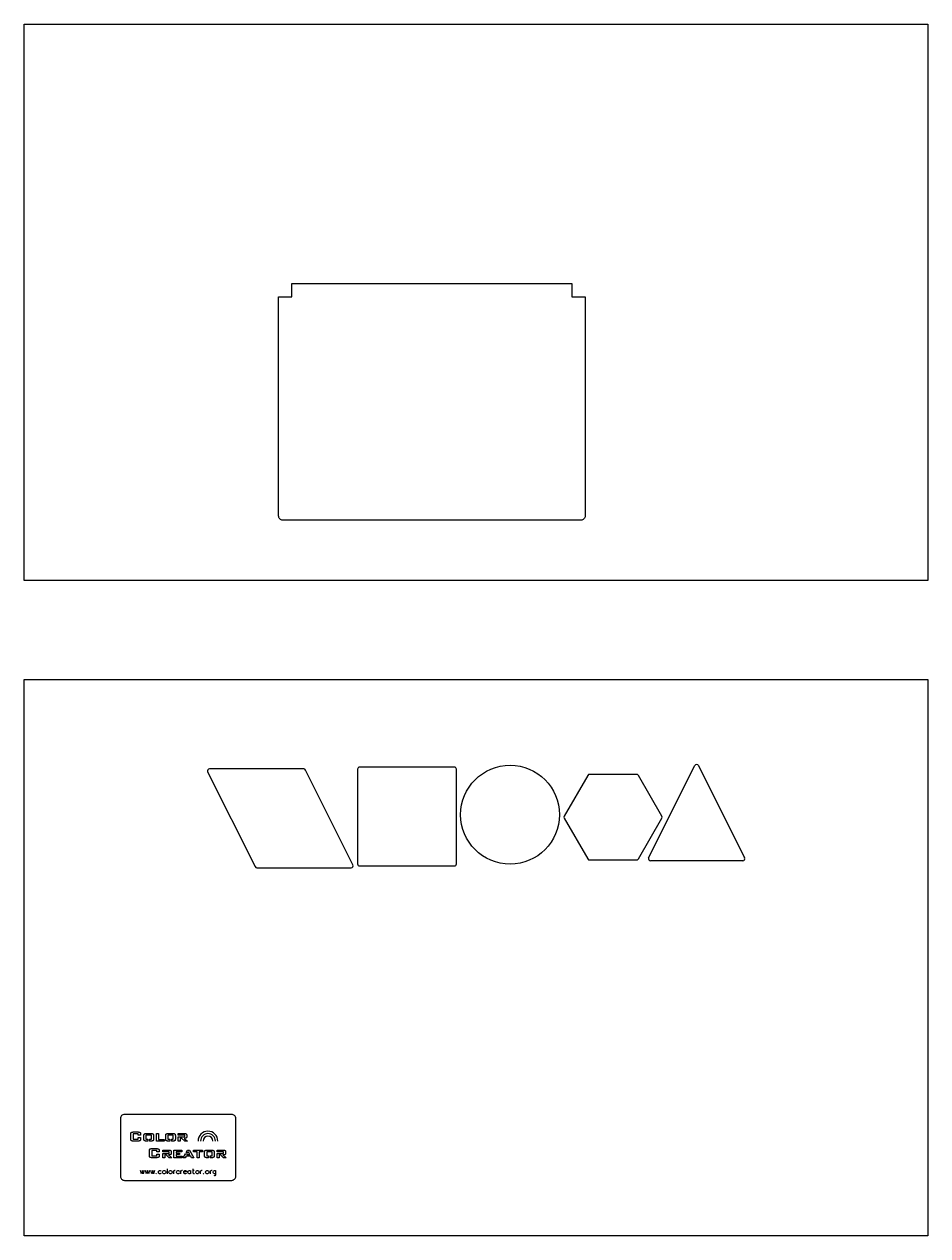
# Model space of a CAD drawing. Header units: inches. Extents: x 17812.8 to 17878, y 16362.7 to 16399.4.
# Drawn here: x 17850.56 to 17877.97, y 16362.68 to 16399.45 of the extents above; entities that cross this region are included whole.
import ezdxf

# ---------------------------------------------------------------- set-up
doc = ezdxf.new("R2010")
doc.units = ezdxf.units.IN
doc.header["$MEASUREMENT"] = 0
doc.layers.add('DEFAULT_LAYER', color=1, linetype='Continuous')

msp = doc.modelspace()

# ---------------------------------------------------------------- linework, layer by layer
at = {"color": 1}
for p, q in [((17869.502, 16374.155), (17870.901, 16376.953)), ((17871.013, 16376.953), (17872.412, 16374.155)), ((17872.356, 16374.064), (17869.558, 16374.064)), ((17854.309, 16365.61), (17854.309, 16365.558)), ((17854.359, 16365.61), (17854.359, 16365.558)), ((17854.971, 16365.61), (17854.971, 16365.558)), ((17855.021, 16365.61), (17855.021, 16365.558)), ((17855.45, 16365.17), (17855.507, 16365.17)), ((17855.529, 16365.211), (17855.474, 16365.211)), ((17856.149, 16365.105), (17856.149, 16365.053)), ((17856.199, 16365.105), (17856.199, 16365.053))]:
    msp.add_line(p, q, dxfattribs=at)
at = {"color": 6}
for points in [[(17850.557, 16399.446), (17877.97, 16399.446), (17877.97, 16382.565), (17850.557, 16382.565)], [(17850.557, 16379.565), (17877.97, 16379.565), (17877.97, 16362.684), (17850.557, 16362.684)]]:
    msp.add_lwpolyline(points, close=True, dxfattribs=at)
at = {"color": 4}
for points in [[(17858.275, 16391.175), (17858.675, 16391.175), (17858.675, 16391.575)], [(17858.675, 16391.575), (17867.175, 16391.575)], [(17867.175, 16391.575), (17867.175, 16391.175), (17867.575, 16391.175)]]:
    msp.add_lwpolyline(points, dxfattribs=at)
msp.add_lwpolyline([(17867.575, 16391.175), (17867.575, 16384.525, -0.414214), (17867.45, 16384.4), (17858.4, 16384.4, -0.414214), (17858.275, 16384.525), (17858.275, 16391.175)], format="xyb", dxfattribs=at)
at = {"color": 1}
for points in [[(17857.615, 16373.85), (17860.475, 16373.85, 0.557537), (17860.531, 16373.941), (17859.094, 16376.816, 0.284079), (17859.038, 16376.85), (17856.178, 16376.85, 0.557537), (17856.122, 16376.76), (17857.559, 16373.885, 0.284079)], [(17860.731, 16373.905), (17863.606, 16373.905, 0.414214), (17863.669, 16373.967), (17863.669, 16376.842, 0.414214), (17863.606, 16376.905), (17860.731, 16376.905, 0.414214), (17860.669, 16376.842), (17860.669, 16373.967, 0.414214)], [(17869.904, 16375.418), (17869.19, 16376.654, 0.267949), (17869.136, 16376.685), (17867.708, 16376.685, 0.267949), (17867.654, 16376.654), (17866.94, 16375.418, 0.267949), (17866.94, 16375.355), (17867.654, 16374.119, 0.267949), (17867.708, 16374.087), (17869.136, 16374.087, 0.267949), (17869.19, 16374.119), (17869.904, 16375.355, 0.267949)], [(17853.601, 16364.365), (17856.851, 16364.365, 0.414214), (17856.976, 16364.49), (17856.976, 16366.24, 0.414214), (17856.851, 16366.365), (17853.601, 16366.365, 0.414214), (17853.476, 16366.24), (17853.476, 16364.49, 0.414214)]]:
    msp.add_lwpolyline(points, format="xyb", close=True, dxfattribs=at)
at = {"color": 3, "flags": 128}
for points in [[(17854.198, 16364.662), (17854.168, 16364.562), (17854.141, 16364.662), (17854.111, 16364.562), (17854.084, 16364.662)], [(17854.355, 16364.662), (17854.325, 16364.562), (17854.298, 16364.662), (17854.268, 16364.562), (17854.241, 16364.662)], [(17854.513, 16364.662), (17854.483, 16364.562), (17854.456, 16364.662), (17854.426, 16364.562), (17854.399, 16364.662)], [(17854.57, 16364.568), (17854.563, 16364.562), (17854.556, 16364.568), (17854.563, 16364.575)], [(17854.71, 16364.582), (17854.697, 16364.568), (17854.684, 16364.562), (17854.664, 16364.562), (17854.647, 16364.568), (17854.633, 16364.582), (17854.627, 16364.605), (17854.627, 16364.619), (17854.633, 16364.639), (17854.647, 16364.655), (17854.664, 16364.662), (17854.684, 16364.662), (17854.697, 16364.655), (17854.71, 16364.639)], [(17854.891, 16364.712), (17854.891, 16364.562)], [(17855.139, 16364.662), (17855.119, 16364.662), (17855.106, 16364.655), (17855.089, 16364.639), (17855.082, 16364.619)], [(17855.082, 16364.662), (17855.082, 16364.562)], [(17855.263, 16364.582), (17855.246, 16364.568), (17855.233, 16364.562), (17855.213, 16364.562), (17855.196, 16364.568), (17855.183, 16364.582), (17855.176, 16364.605), (17855.176, 16364.619), (17855.183, 16364.639), (17855.196, 16364.655), (17855.213, 16364.662), (17855.233, 16364.662), (17855.246, 16364.655), (17855.263, 16364.639)], [(17855.36, 16364.662), (17855.34, 16364.662), (17855.327, 16364.655), (17855.313, 16364.639), (17855.303, 16364.619)], [(17855.303, 16364.662), (17855.303, 16364.562)], [(17855.484, 16364.582), (17855.467, 16364.568), (17855.454, 16364.562), (17855.434, 16364.562), (17855.421, 16364.568), (17855.404, 16364.582), (17855.397, 16364.605), (17855.397, 16364.619), (17855.404, 16364.639), (17855.421, 16364.655), (17855.434, 16364.662), (17855.454, 16364.662), (17855.467, 16364.655), (17855.477, 16364.649), (17855.484, 16364.632), (17855.484, 16364.619), (17855.397, 16364.619)], [(17855.611, 16364.582), (17855.598, 16364.568), (17855.585, 16364.562), (17855.561, 16364.562), (17855.548, 16364.568), (17855.534, 16364.582), (17855.524, 16364.605), (17855.524, 16364.619), (17855.534, 16364.639), (17855.548, 16364.655), (17855.561, 16364.662), (17855.585, 16364.662), (17855.598, 16364.655), (17855.611, 16364.639)], [(17855.611, 16364.562), (17855.611, 16364.662)], [(17855.712, 16364.662), (17855.662, 16364.662)], [(17855.719, 16364.562), (17855.705, 16364.562), (17855.692, 16364.568), (17855.682, 16364.588), (17855.682, 16364.712)], [(17855.953, 16364.662), (17855.933, 16364.662), (17855.92, 16364.655), (17855.903, 16364.639), (17855.896, 16364.619)], [(17855.896, 16364.662), (17855.896, 16364.562)], [(17856.003, 16364.568), (17855.997, 16364.562), (17855.99, 16364.568), (17855.997, 16364.575)], [(17856.255, 16364.662), (17856.234, 16364.662), (17856.218, 16364.655), (17856.204, 16364.639), (17856.198, 16364.619)], [(17856.198, 16364.662), (17856.198, 16364.562)], [(17856.375, 16364.582), (17856.362, 16364.568), (17856.348, 16364.562), (17856.325, 16364.562), (17856.311, 16364.568), (17856.298, 16364.582), (17856.291, 16364.605), (17856.291, 16364.619), (17856.298, 16364.639), (17856.311, 16364.655), (17856.325, 16364.662), (17856.348, 16364.662), (17856.362, 16364.655), (17856.375, 16364.639)], [(17856.311, 16364.518), (17856.325, 16364.511), (17856.348, 16364.511), (17856.362, 16364.518), (17856.368, 16364.525), (17856.375, 16364.548), (17856.375, 16364.662)]]:
    msp.add_lwpolyline(points, dxfattribs=at)
for points in [[(17854.761, 16364.639), (17854.777, 16364.655), (17854.791, 16364.662), (17854.811, 16364.662), (17854.828, 16364.655), (17854.841, 16364.639), (17854.848, 16364.619), (17854.848, 16364.605), (17854.841, 16364.582), (17854.828, 16364.568), (17854.811, 16364.562), (17854.791, 16364.562), (17854.777, 16364.568), (17854.761, 16364.582), (17854.754, 16364.605), (17854.754, 16364.619)], [(17854.955, 16364.639), (17854.968, 16364.655), (17854.982, 16364.662), (17855.005, 16364.662), (17855.019, 16364.655), (17855.032, 16364.639), (17855.042, 16364.619), (17855.042, 16364.605), (17855.032, 16364.582), (17855.019, 16364.568), (17855.005, 16364.562), (17854.982, 16364.562), (17854.968, 16364.568), (17854.955, 16364.582), (17854.948, 16364.605), (17854.948, 16364.619)], [(17855.769, 16364.639), (17855.782, 16364.655), (17855.799, 16364.662), (17855.819, 16364.662), (17855.832, 16364.655), (17855.846, 16364.639), (17855.856, 16364.619), (17855.856, 16364.605), (17855.846, 16364.582), (17855.832, 16364.568), (17855.819, 16364.562), (17855.799, 16364.562), (17855.782, 16364.568), (17855.769, 16364.582), (17855.762, 16364.605), (17855.762, 16364.619)], [(17856.07, 16364.639), (17856.084, 16364.655), (17856.097, 16364.662), (17856.117, 16364.662), (17856.134, 16364.655), (17856.147, 16364.639), (17856.154, 16364.619), (17856.154, 16364.605), (17856.147, 16364.582), (17856.134, 16364.568), (17856.117, 16364.562), (17856.097, 16364.562), (17856.084, 16364.568), (17856.07, 16364.582), (17856.06, 16364.605), (17856.06, 16364.619)]]:
    msp.add_lwpolyline(points, close=True, dxfattribs=at)
at = {"color": 1}
msp.add_circle((17865.297, 16375.461), 1.5, dxfattribs=at)
for centre, radius, start, end in [((17870.957, 16376.925), 0.0625, 26.5651, 153.4349), ((17869.558, 16374.127), 0.0625, 153.4349, 270), ((17872.356, 16374.127), 0.0625, 270, 26.5651), ((17856.131, 16365.558), 0.3, 0, 180), ((17856.131, 16365.558), 0.225, 0, 180), ((17856.131, 16365.558), 0.15, 0, 180)]:
    msp.add_arc(centre, radius, start, end, dxfattribs=at)
at = {"layer": 'DEFAULT_LAYER', "color": 1}
for points in [[(17854.016, 16365.775), (17853.86, 16365.775), (17853.86, 16365.618), (17854.016, 16365.618), (17854.016, 16365.662), (17854.088, 16365.662), (17854.088, 16365.626), (17854.088, 16365.621), (17854.087, 16365.616), (17854.087, 16365.612), (17854.087, 16365.608), (17854.086, 16365.604), (17854.086, 16365.6), (17854.085, 16365.596), (17854.084, 16365.593), (17854.083, 16365.59), (17854.082, 16365.587), (17854.081, 16365.584), (17854.079, 16365.581), (17854.078, 16365.579), (17854.076, 16365.576), (17854.074, 16365.574), (17854.073, 16365.572), (17854.071, 16365.571), (17854.068, 16365.569), (17854.066, 16365.568), (17854.063, 16365.566), (17854.061, 16365.565), (17854.058, 16365.564), (17854.054, 16365.563), (17854.051, 16365.562), (17854.047, 16365.561), (17854.044, 16365.56), (17854.04, 16365.559), (17854.035, 16365.559), (17854.031, 16365.558), (17854.026, 16365.558), (17854.022, 16365.558), (17854.017, 16365.558), (17853.859, 16365.558), (17853.854, 16365.558), (17853.849, 16365.558), (17853.845, 16365.558), (17853.84, 16365.559), (17853.836, 16365.559), (17853.832, 16365.56), (17853.828, 16365.561), (17853.825, 16365.562), (17853.821, 16365.563), (17853.818, 16365.564), (17853.815, 16365.565), (17853.812, 16365.566), (17853.81, 16365.568), (17853.807, 16365.569), (17853.805, 16365.571), (17853.803, 16365.572), (17853.801, 16365.574), (17853.8, 16365.576), (17853.798, 16365.579), (17853.797, 16365.581), (17853.795, 16365.584), (17853.794, 16365.587), (17853.793, 16365.59), (17853.792, 16365.593), (17853.791, 16365.596), (17853.79, 16365.6), (17853.79, 16365.604), (17853.789, 16365.608), (17853.789, 16365.612), (17853.788, 16365.616), (17853.788, 16365.621), (17853.788, 16365.626), (17853.788, 16365.765), (17853.788, 16365.77), (17853.788, 16365.774), (17853.789, 16365.778), (17853.789, 16365.783), (17853.79, 16365.786), (17853.79, 16365.79), (17853.791, 16365.794), (17853.792, 16365.797), (17853.793, 16365.8), (17853.794, 16365.803), (17853.795, 16365.806), (17853.797, 16365.809), (17853.798, 16365.811), (17853.8, 16365.814), (17853.801, 16365.816), (17853.803, 16365.818), (17853.805, 16365.82), (17853.807, 16365.821), (17853.81, 16365.823), (17853.812, 16365.824), (17853.815, 16365.826), (17853.818, 16365.827), (17853.821, 16365.828), (17853.825, 16365.829), (17853.828, 16365.83), (17853.832, 16365.83), (17853.836, 16365.831), (17853.84, 16365.832), (17853.845, 16365.832), (17853.849, 16365.832), (17853.854, 16365.833), (17853.859, 16365.833), (17854.017, 16365.833), (17854.022, 16365.833), (17854.027, 16365.832), (17854.031, 16365.832), (17854.035, 16365.832), (17854.04, 16365.831), (17854.044, 16365.831), (17854.047, 16365.83), (17854.051, 16365.829), (17854.054, 16365.828), (17854.057, 16365.827), (17854.06, 16365.826), (17854.063, 16365.824), (17854.066, 16365.823), (17854.068, 16365.821), (17854.07, 16365.82), (17854.072, 16365.818), (17854.074, 16365.816), (17854.076, 16365.814), (17854.078, 16365.811), (17854.079, 16365.809), (17854.08, 16365.806), (17854.082, 16365.803), (17854.083, 16365.8), (17854.084, 16365.797), (17854.085, 16365.794), (17854.085, 16365.79), (17854.086, 16365.786), (17854.087, 16365.782), (17854.087, 16365.778), (17854.087, 16365.774), (17854.088, 16365.77), (17854.088, 16365.765), (17854.088, 16365.735), (17854.016, 16365.735), (17854.016, 16365.775)], [(17854.188, 16365.729), (17854.188, 16365.736), (17854.189, 16365.74), (17854.189, 16365.743), (17854.189, 16365.747), (17854.19, 16365.75), (17854.191, 16365.753), (17854.191, 16365.755), (17854.192, 16365.758), (17854.193, 16365.761), (17854.194, 16365.763), (17854.196, 16365.765), (17854.197, 16365.767), (17854.198, 16365.769), (17854.2, 16365.771), (17854.201, 16365.773), (17854.203, 16365.774), (17854.205, 16365.775), (17854.207, 16365.777), (17854.209, 16365.778), (17854.212, 16365.779), (17854.214, 16365.78), (17854.217, 16365.781), (17854.22, 16365.782), (17854.223, 16365.782), (17854.226, 16365.783), (17854.23, 16365.784), (17854.233, 16365.784), (17854.241, 16365.785), (17854.249, 16365.785), (17854.417, 16365.785), (17854.426, 16365.785), (17854.434, 16365.784), (17854.437, 16365.784), (17854.441, 16365.783), (17854.444, 16365.782), (17854.447, 16365.782), (17854.45, 16365.781), (17854.453, 16365.78), (17854.455, 16365.779), (17854.458, 16365.778), (17854.46, 16365.777), (17854.462, 16365.775), (17854.464, 16365.774), (17854.466, 16365.772), (17854.467, 16365.771), (17854.469, 16365.769), (17854.47, 16365.767), (17854.471, 16365.765), (17854.473, 16365.763), (17854.474, 16365.76), (17854.475, 16365.758), (17854.476, 16365.755), (17854.476, 16365.752), (17854.477, 16365.749), (17854.478, 16365.746), (17854.478, 16365.743), (17854.478, 16365.74), (17854.479, 16365.736), (17854.479, 16365.728), (17854.479, 16365.614), (17854.479, 16365.607), (17854.478, 16365.603), (17854.478, 16365.6), (17854.478, 16365.596), (17854.477, 16365.593), (17854.476, 16365.59), (17854.476, 16365.587), (17854.475, 16365.585), (17854.474, 16365.582), (17854.473, 16365.58), (17854.471, 16365.578), (17854.47, 16365.575), (17854.469, 16365.574), (17854.467, 16365.572), (17854.466, 16365.57), (17854.464, 16365.569), (17854.462, 16365.567), (17854.46, 16365.566), (17854.458, 16365.565), (17854.455, 16365.564), (17854.453, 16365.563), (17854.45, 16365.562), (17854.447, 16365.561), (17854.444, 16365.56), (17854.44, 16365.56), (17854.437, 16365.559), (17854.433, 16365.559), (17854.426, 16365.558), (17854.417, 16365.558), (17854.359, 16365.558)], [(17854.309, 16365.558), (17854.25, 16365.558), (17854.241, 16365.558), (17854.233, 16365.559), (17854.23, 16365.559), (17854.226, 16365.56), (17854.223, 16365.56), (17854.22, 16365.561), (17854.217, 16365.562), (17854.214, 16365.563), (17854.212, 16365.564), (17854.209, 16365.565), (17854.207, 16365.566), (17854.205, 16365.567), (17854.203, 16365.568), (17854.201, 16365.57), (17854.2, 16365.572), (17854.198, 16365.573), (17854.197, 16365.575), (17854.196, 16365.577), (17854.194, 16365.58), (17854.193, 16365.582), (17854.192, 16365.584), (17854.191, 16365.587), (17854.191, 16365.59), (17854.19, 16365.593), (17854.189, 16365.596), (17854.189, 16365.599), (17854.189, 16365.603), (17854.188, 16365.607), (17854.188, 16365.614), (17854.188, 16365.729)], [(17854.359, 16365.61), (17854.416, 16365.61), (17854.416, 16365.735), (17854.251, 16365.735), (17854.251, 16365.61)], [(17854.567, 16365.558), (17854.567, 16365.785), (17854.631, 16365.785), (17854.631, 16365.609), (17854.801, 16365.609), (17854.801, 16365.558), (17854.567, 16365.558)], [(17854.851, 16365.729), (17854.851, 16365.736), (17854.851, 16365.74), (17854.852, 16365.743), (17854.852, 16365.747), (17854.853, 16365.75), (17854.853, 16365.753), (17854.854, 16365.755), (17854.855, 16365.758), (17854.856, 16365.761), (17854.857, 16365.763), (17854.858, 16365.765), (17854.859, 16365.767), (17854.861, 16365.769), (17854.862, 16365.771), (17854.864, 16365.773), (17854.866, 16365.774), (17854.867, 16365.775), (17854.869, 16365.777), (17854.872, 16365.778), (17854.874, 16365.779), (17854.877, 16365.78), (17854.879, 16365.781), (17854.882, 16365.782), (17854.885, 16365.782), (17854.889, 16365.783), (17854.892, 16365.784), (17854.896, 16365.784), (17854.904, 16365.785), (17854.912, 16365.785), (17855.08, 16365.785), (17855.088, 16365.785), (17855.096, 16365.784), (17855.1, 16365.784), (17855.103, 16365.783), (17855.106, 16365.782), (17855.11, 16365.782), (17855.113, 16365.781), (17855.115, 16365.78), (17855.118, 16365.779), (17855.12, 16365.778), (17855.123, 16365.777), (17855.125, 16365.775), (17855.127, 16365.774), (17855.128, 16365.772), (17855.13, 16365.771), (17855.131, 16365.769), (17855.133, 16365.767), (17855.134, 16365.765), (17855.135, 16365.763), (17855.136, 16365.76), (17855.137, 16365.758), (17855.138, 16365.755), (17855.139, 16365.752), (17855.14, 16365.749), (17855.14, 16365.746), (17855.141, 16365.743), (17855.141, 16365.74), (17855.141, 16365.736), (17855.142, 16365.728), (17855.142, 16365.614), (17855.141, 16365.607), (17855.141, 16365.603), (17855.141, 16365.6), (17855.14, 16365.596), (17855.14, 16365.593), (17855.139, 16365.59), (17855.138, 16365.587), (17855.137, 16365.585), (17855.136, 16365.582), (17855.135, 16365.58), (17855.134, 16365.578), (17855.133, 16365.575), (17855.131, 16365.574), (17855.13, 16365.572), (17855.128, 16365.57), (17855.126, 16365.569), (17855.125, 16365.567), (17855.122, 16365.566), (17855.12, 16365.565), (17855.118, 16365.564), (17855.115, 16365.563), (17855.112, 16365.562), (17855.109, 16365.561), (17855.106, 16365.56), (17855.103, 16365.56), (17855.1, 16365.559), (17855.096, 16365.559), (17855.088, 16365.558), (17855.08, 16365.558), (17855.021, 16365.558)], [(17854.971, 16365.558), (17854.912, 16365.558), (17854.904, 16365.558), (17854.896, 16365.559), (17854.892, 16365.559), (17854.889, 16365.56), (17854.886, 16365.56), (17854.882, 16365.561), (17854.879, 16365.562), (17854.877, 16365.563), (17854.874, 16365.564), (17854.872, 16365.565), (17854.869, 16365.566), (17854.867, 16365.567), (17854.866, 16365.568), (17854.864, 16365.57), (17854.862, 16365.572), (17854.861, 16365.573), (17854.859, 16365.575), (17854.858, 16365.577), (17854.857, 16365.58), (17854.856, 16365.582), (17854.855, 16365.584), (17854.854, 16365.587), (17854.853, 16365.59), (17854.853, 16365.593), (17854.852, 16365.596), (17854.852, 16365.599), (17854.851, 16365.603), (17854.851, 16365.607), (17854.851, 16365.614), (17854.851, 16365.729)], [(17855.021, 16365.61), (17855.078, 16365.61), (17855.078, 16365.735), (17854.914, 16365.735), (17854.914, 16365.61)], [(17855.23, 16365.737), (17855.23, 16365.785), (17855.43, 16365.785), (17855.437, 16365.785), (17855.444, 16365.784), (17855.45, 16365.783), (17855.452, 16365.783), (17855.455, 16365.782), (17855.458, 16365.781), (17855.46, 16365.78), (17855.462, 16365.779), (17855.465, 16365.778), (17855.467, 16365.777), (17855.469, 16365.776), (17855.471, 16365.775), (17855.473, 16365.773), (17855.474, 16365.772), (17855.476, 16365.77), (17855.477, 16365.769), (17855.479, 16365.767), (17855.48, 16365.765), (17855.481, 16365.763), (17855.482, 16365.761), (17855.483, 16365.759), (17855.484, 16365.757), (17855.484, 16365.754), (17855.485, 16365.752), (17855.485, 16365.749), (17855.486, 16365.746), (17855.486, 16365.744), (17855.486, 16365.738), (17855.486, 16365.687), (17855.486, 16365.681), (17855.486, 16365.678), (17855.485, 16365.675), (17855.485, 16365.673), (17855.484, 16365.67), (17855.484, 16365.668), (17855.483, 16365.666), (17855.482, 16365.663), (17855.481, 16365.661), (17855.48, 16365.659), (17855.479, 16365.658), (17855.477, 16365.656), (17855.476, 16365.654), (17855.474, 16365.653), (17855.473, 16365.651), (17855.471, 16365.65), (17855.469, 16365.649), (17855.467, 16365.647), (17855.465, 16365.646), (17855.462, 16365.645), (17855.46, 16365.644), (17855.458, 16365.644), (17855.455, 16365.643), (17855.45, 16365.642), (17855.444, 16365.641), (17855.437, 16365.64), (17855.43, 16365.64), (17855.406, 16365.64), (17855.509, 16365.558), (17855.426, 16365.558), (17855.335, 16365.64), (17855.292, 16365.64), (17855.292, 16365.558), (17855.23, 16365.558)], [(17855.408, 16365.737), (17855.23, 16365.737)], [(17855.23, 16365.688), (17855.408, 16365.688), (17855.413, 16365.688), (17855.417, 16365.688), (17855.419, 16365.689), (17855.421, 16365.689), (17855.422, 16365.69), (17855.423, 16365.69), (17855.424, 16365.691), (17855.425, 16365.692), (17855.425, 16365.693), (17855.426, 16365.694), (17855.426, 16365.695), (17855.426, 16365.697), (17855.427, 16365.698), (17855.427, 16365.7), (17855.427, 16365.725), (17855.427, 16365.727), (17855.426, 16365.728), (17855.426, 16365.729), (17855.426, 16365.731), (17855.425, 16365.732), (17855.425, 16365.733), (17855.424, 16365.734), (17855.423, 16365.735), (17855.422, 16365.735), (17855.421, 16365.736), (17855.419, 16365.736), (17855.417, 16365.737), (17855.415, 16365.737), (17855.413, 16365.737), (17855.407, 16365.737)], [(17855.23, 16365.558), (17855.23, 16365.688)], [(17854.251, 16365.61), (17854.309, 16365.61)], [(17854.58, 16365.27), (17854.425, 16365.27), (17854.425, 16365.113), (17854.58, 16365.113), (17854.581, 16365.157), (17854.652, 16365.157), (17854.652, 16365.121), (17854.652, 16365.116), (17854.652, 16365.112), (17854.652, 16365.107), (17854.651, 16365.103), (17854.651, 16365.099), (17854.65, 16365.095), (17854.649, 16365.092), (17854.648, 16365.088), (17854.647, 16365.085), (17854.646, 16365.082), (17854.645, 16365.079), (17854.644, 16365.077), (17854.642, 16365.074), (17854.641, 16365.072), (17854.639, 16365.07), (17854.637, 16365.068), (17854.635, 16365.066), (17854.633, 16365.064), (17854.63, 16365.063), (17854.628, 16365.061), (17854.625, 16365.06), (17854.622, 16365.059), (17854.619, 16365.058), (17854.615, 16365.057), (17854.612, 16365.056), (17854.608, 16365.055), (17854.604, 16365.055), (17854.6, 16365.054), (17854.595, 16365.054), (17854.591, 16365.053), (17854.586, 16365.053), (17854.581, 16365.053), (17854.423, 16365.053), (17854.418, 16365.053), (17854.414, 16365.053), (17854.409, 16365.054), (17854.405, 16365.054), (17854.4, 16365.055), (17854.396, 16365.055), (17854.393, 16365.056), (17854.389, 16365.057), (17854.386, 16365.058), (17854.382, 16365.059), (17854.379, 16365.06), (17854.377, 16365.061), (17854.374, 16365.063), (17854.372, 16365.064), (17854.37, 16365.066), (17854.368, 16365.068), (17854.366, 16365.07), (17854.364, 16365.072), (17854.363, 16365.074), (17854.361, 16365.077), (17854.36, 16365.079), (17854.359, 16365.082), (17854.357, 16365.085), (17854.356, 16365.088), (17854.356, 16365.092), (17854.355, 16365.095), (17854.354, 16365.099), (17854.354, 16365.103), (17854.353, 16365.107), (17854.353, 16365.112), (17854.353, 16365.116), (17854.353, 16365.121), (17854.353, 16365.26), (17854.353, 16365.265), (17854.353, 16365.269), (17854.353, 16365.274), (17854.354, 16365.278), (17854.354, 16365.282), (17854.355, 16365.285), (17854.356, 16365.289), (17854.356, 16365.292), (17854.357, 16365.296), (17854.359, 16365.299), (17854.36, 16365.302), (17854.361, 16365.304), (17854.363, 16365.307), (17854.364, 16365.309), (17854.366, 16365.311), (17854.368, 16365.313), (17854.37, 16365.315), (17854.372, 16365.317), (17854.374, 16365.318), (17854.377, 16365.32), (17854.38, 16365.321), (17854.383, 16365.322), (17854.386, 16365.323), (17854.389, 16365.324), (17854.393, 16365.325), (17854.397, 16365.326), (17854.401, 16365.326), (17854.405, 16365.327), (17854.409, 16365.327), (17854.414, 16365.328), (17854.418, 16365.328), (17854.423, 16365.328), (17854.581, 16365.328), (17854.586, 16365.328), (17854.591, 16365.328), (17854.596, 16365.327), (17854.6, 16365.327), (17854.604, 16365.326), (17854.608, 16365.326), (17854.612, 16365.325), (17854.615, 16365.324), (17854.619, 16365.323), (17854.622, 16365.322), (17854.625, 16365.321), (17854.628, 16365.32), (17854.63, 16365.318), (17854.633, 16365.317), (17854.635, 16365.315), (17854.637, 16365.313), (17854.639, 16365.311), (17854.64, 16365.309), (17854.642, 16365.307), (17854.644, 16365.304), (17854.645, 16365.302), (17854.646, 16365.299), (17854.647, 16365.296), (17854.648, 16365.292), (17854.649, 16365.289), (17854.65, 16365.285), (17854.651, 16365.282), (17854.651, 16365.278), (17854.652, 16365.274), (17854.652, 16365.269), (17854.652, 16365.265), (17854.652, 16365.26), (17854.652, 16365.23), (17854.581, 16365.23), (17854.58, 16365.27)], [(17854.914, 16365.61), (17854.971, 16365.61)], [(17854.758, 16365.233), (17854.758, 16365.28), (17854.958, 16365.28), (17854.965, 16365.28), (17854.972, 16365.279), (17854.978, 16365.279), (17854.98, 16365.278), (17854.983, 16365.277), (17854.986, 16365.277), (17854.988, 16365.276), (17854.99, 16365.275), (17854.993, 16365.274), (17854.995, 16365.273), (17854.997, 16365.271), (17854.999, 16365.27), (17855.001, 16365.269), (17855.002, 16365.267), (17855.004, 16365.266), (17855.005, 16365.264), (17855.007, 16365.262), (17855.008, 16365.26), (17855.009, 16365.258), (17855.01, 16365.256), (17855.011, 16365.254), (17855.012, 16365.252), (17855.012, 16365.249), (17855.013, 16365.247), (17855.013, 16365.244), (17855.014, 16365.242), (17855.014, 16365.239), (17855.014, 16365.233), (17855.014, 16365.182), (17855.014, 16365.176), (17855.014, 16365.173), (17855.013, 16365.171), (17855.013, 16365.168), (17855.012, 16365.166), (17855.012, 16365.163), (17855.011, 16365.161), (17855.01, 16365.159), (17855.009, 16365.157), (17855.008, 16365.155), (17855.007, 16365.153), (17855.005, 16365.151), (17855.004, 16365.149), (17855.002, 16365.148), (17855.001, 16365.146), (17854.999, 16365.145), (17854.997, 16365.144), (17854.995, 16365.143), (17854.993, 16365.142), (17854.99, 16365.141), (17854.988, 16365.14), (17854.986, 16365.139), (17854.983, 16365.138), (17854.978, 16365.137), (17854.972, 16365.136), (17854.965, 16365.136), (17854.958, 16365.135), (17854.934, 16365.135), (17855.037, 16365.053), (17854.954, 16365.053), (17854.863, 16365.135), (17854.82, 16365.135), (17854.82, 16365.053), (17854.758, 16365.053)], [(17854.936, 16365.233), (17854.758, 16365.233)], [(17854.758, 16365.183), (17854.936, 16365.183), (17854.941, 16365.183), (17854.945, 16365.184), (17854.947, 16365.184), (17854.949, 16365.184), (17854.95, 16365.185), (17854.951, 16365.185), (17854.952, 16365.186), (17854.953, 16365.187), (17854.953, 16365.188), (17854.954, 16365.189), (17854.954, 16365.191), (17854.954, 16365.192), (17854.955, 16365.193), (17854.955, 16365.195), (17854.955, 16365.22), (17854.955, 16365.222), (17854.954, 16365.223), (17854.954, 16365.225), (17854.954, 16365.226), (17854.953, 16365.227), (17854.953, 16365.228), (17854.952, 16365.229), (17854.951, 16365.23), (17854.95, 16365.231), (17854.949, 16365.231), (17854.947, 16365.232), (17854.945, 16365.232), (17854.943, 16365.232), (17854.941, 16365.232), (17854.935, 16365.233)], [(17854.758, 16365.053), (17854.758, 16365.183)], [(17855.098, 16365.053), (17855.098, 16365.28), (17855.341, 16365.28), (17855.341, 16365.232), (17855.162, 16365.232), (17855.162, 16365.195), (17855.266, 16365.195), (17855.266, 16365.147), (17855.162, 16365.147), (17855.162, 16365.104), (17855.344, 16365.104), (17855.344, 16365.053), (17855.098, 16365.053)], [(17855.474, 16365.211), (17855.514, 16365.28), (17855.57, 16365.28), (17855.703, 16365.053), (17855.636, 16365.053), (17855.608, 16365.101), (17855.471, 16365.101), (17855.444, 16365.053), (17855.383, 16365.053)], [(17855.383, 16365.053), (17855.45, 16365.17)], [(17855.496, 16365.15), (17855.585, 16365.15), (17855.54, 16365.231), (17855.529, 16365.211)], [(17855.507, 16365.17), (17855.496, 16365.15)], [(17855.865, 16365.231), (17855.865, 16365.053), (17855.801, 16365.053), (17855.801, 16365.231), (17855.697, 16365.231), (17855.697, 16365.28), (17855.97, 16365.28), (17855.97, 16365.231), (17855.865, 16365.231)], [(17856.029, 16365.224), (17856.029, 16365.232), (17856.029, 16365.235), (17856.029, 16365.239), (17856.03, 16365.242), (17856.03, 16365.245), (17856.031, 16365.248), (17856.032, 16365.251), (17856.033, 16365.253), (17856.034, 16365.256), (17856.035, 16365.258), (17856.036, 16365.261), (17856.037, 16365.263), (17856.039, 16365.265), (17856.04, 16365.266), (17856.042, 16365.268), (17856.043, 16365.269), (17856.045, 16365.271), (17856.047, 16365.272), (17856.05, 16365.273), (17856.052, 16365.274), (17856.055, 16365.275), (17856.057, 16365.276), (17856.06, 16365.277), (17856.063, 16365.278), (17856.067, 16365.278), (17856.07, 16365.279), (17856.074, 16365.279), (17856.081, 16365.28), (17856.09, 16365.28), (17856.258, 16365.28), (17856.266, 16365.28), (17856.274, 16365.279), (17856.278, 16365.279), (17856.281, 16365.278), (17856.284, 16365.278), (17856.287, 16365.277), (17856.29, 16365.276), (17856.293, 16365.275), (17856.296, 16365.274), (17856.298, 16365.273), (17856.3, 16365.272), (17856.302, 16365.271), (17856.304, 16365.269), (17856.306, 16365.268), (17856.308, 16365.266), (17856.309, 16365.264), (17856.311, 16365.262), (17856.312, 16365.26), (17856.313, 16365.258), (17856.314, 16365.256), (17856.315, 16365.253), (17856.316, 16365.251), (17856.317, 16365.248), (17856.317, 16365.245), (17856.318, 16365.242), (17856.319, 16365.238), (17856.319, 16365.235), (17856.319, 16365.231), (17856.319, 16365.224), (17856.319, 16365.11), (17856.319, 16365.102), (17856.319, 16365.098), (17856.319, 16365.095), (17856.318, 16365.092), (17856.317, 16365.088), (17856.317, 16365.085), (17856.316, 16365.083), (17856.315, 16365.08), (17856.314, 16365.077), (17856.313, 16365.075), (17856.312, 16365.073), (17856.311, 16365.071), (17856.309, 16365.069), (17856.308, 16365.067), (17856.306, 16365.065), (17856.304, 16365.064), (17856.302, 16365.063), (17856.3, 16365.061), (17856.298, 16365.06), (17856.296, 16365.059), (17856.293, 16365.058), (17856.29, 16365.057), (17856.287, 16365.056), (17856.284, 16365.056), (17856.281, 16365.055), (17856.277, 16365.054), (17856.274, 16365.054), (17856.266, 16365.053), (17856.258, 16365.053), (17856.199, 16365.053)], [(17856.149, 16365.053), (17856.09, 16365.053), (17856.082, 16365.053), (17856.074, 16365.054), (17856.07, 16365.054), (17856.067, 16365.055), (17856.063, 16365.056), (17856.06, 16365.056), (17856.057, 16365.057), (17856.055, 16365.058), (17856.052, 16365.059), (17856.05, 16365.06), (17856.047, 16365.061), (17856.045, 16365.062), (17856.043, 16365.064), (17856.042, 16365.065), (17856.04, 16365.067), (17856.039, 16365.069), (17856.037, 16365.071), (17856.036, 16365.073), (17856.035, 16365.075), (17856.034, 16365.077), (17856.033, 16365.08), (17856.032, 16365.082), (17856.031, 16365.085), (17856.03, 16365.088), (17856.03, 16365.091), (17856.029, 16365.095), (17856.029, 16365.098), (17856.029, 16365.102), (17856.029, 16365.11), (17856.029, 16365.224)], [(17856.199, 16365.105), (17856.256, 16365.105), (17856.256, 16365.23), (17856.092, 16365.23), (17856.092, 16365.105)], [(17856.092, 16365.105), (17856.149, 16365.105)], [(17856.408, 16365.233), (17856.408, 16365.28), (17856.608, 16365.28), (17856.615, 16365.28), (17856.621, 16365.279), (17856.627, 16365.279), (17856.63, 16365.278), (17856.633, 16365.277), (17856.636, 16365.277), (17856.638, 16365.276), (17856.64, 16365.275), (17856.643, 16365.274), (17856.645, 16365.273), (17856.647, 16365.271), (17856.649, 16365.27), (17856.65, 16365.269), (17856.652, 16365.267), (17856.654, 16365.266), (17856.655, 16365.264), (17856.656, 16365.262), (17856.658, 16365.26), (17856.659, 16365.258), (17856.66, 16365.256), (17856.661, 16365.254), (17856.662, 16365.252), (17856.662, 16365.249), (17856.663, 16365.247), (17856.663, 16365.244), (17856.664, 16365.242), (17856.664, 16365.239), (17856.664, 16365.233), (17856.664, 16365.182), (17856.664, 16365.176), (17856.664, 16365.173), (17856.663, 16365.171), (17856.663, 16365.168), (17856.662, 16365.166), (17856.662, 16365.163), (17856.661, 16365.161), (17856.66, 16365.159), (17856.659, 16365.157), (17856.658, 16365.155), (17856.656, 16365.153), (17856.655, 16365.151), (17856.654, 16365.149), (17856.652, 16365.148), (17856.65, 16365.146), (17856.649, 16365.145), (17856.647, 16365.144), (17856.645, 16365.143), (17856.643, 16365.142), (17856.64, 16365.141), (17856.638, 16365.14), (17856.636, 16365.139), (17856.633, 16365.138), (17856.627, 16365.137), (17856.621, 16365.136), (17856.615, 16365.136), (17856.608, 16365.135), (17856.584, 16365.135), (17856.687, 16365.053), (17856.603, 16365.053), (17856.513, 16365.135), (17856.47, 16365.135), (17856.47, 16365.053), (17856.408, 16365.053)], [(17856.586, 16365.233), (17856.408, 16365.233)], [(17856.408, 16365.183), (17856.586, 16365.183), (17856.591, 16365.183), (17856.595, 16365.184), (17856.597, 16365.184), (17856.599, 16365.184), (17856.6, 16365.185), (17856.601, 16365.185), (17856.602, 16365.186), (17856.602, 16365.187), (17856.603, 16365.188), (17856.604, 16365.189), (17856.604, 16365.191), (17856.604, 16365.192), (17856.604, 16365.193), (17856.604, 16365.195), (17856.604, 16365.22), (17856.604, 16365.222), (17856.604, 16365.223), (17856.604, 16365.225), (17856.604, 16365.226), (17856.603, 16365.227), (17856.602, 16365.228), (17856.602, 16365.229), (17856.601, 16365.23), (17856.6, 16365.231), (17856.599, 16365.231), (17856.597, 16365.232), (17856.595, 16365.232), (17856.593, 16365.232), (17856.591, 16365.232), (17856.585, 16365.233)], [(17856.408, 16365.053), (17856.408, 16365.183)]]:
    msp.add_lwpolyline(points, dxfattribs=at)

doc.saveas('drawing.dxf')
